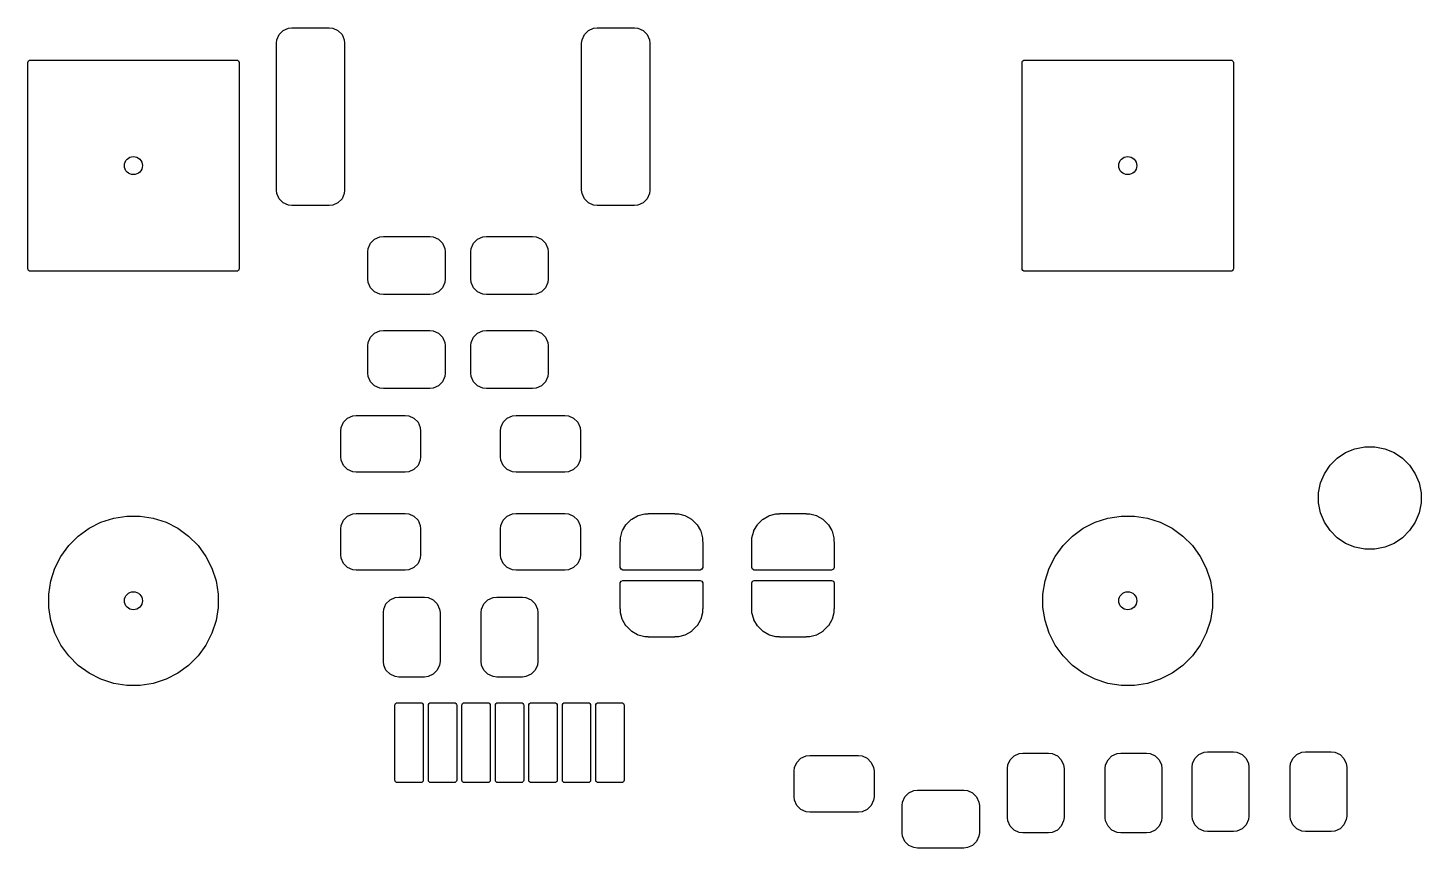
# Model space of a CAD drawing. Header units: inches. Extents: x 0.27 to 5.32, y 0.14 to 3.22.
# Drawn here: x 2.97 to 4.035, y 2.596 to 3.222 of the extents above; entities that cross this region are included whole.
import ezdxf

# ---------------------------------------------------------------- set-up
doc = ezdxf.new("R2010")
doc.units = ezdxf.units.IN
doc.header["$MEASUREMENT"] = 0
doc.layers.add('BLACK', color=250, linetype='CONTINUOUS')

msp = doc.modelspace()

# ---------------------------------------------------------------- linework, layer by layer
at = {"layer": 'BLACK', "linetype": 'CONTINUOUS'}
for p, q in [((3.1602, 3.2134), (3.1619, 3.2173)), ((3.1619, 3.2173), (3.165, 3.2204)), ((3.165, 3.2204), (3.169, 3.2222)), ((3.169, 3.2222), (3.1717, 3.2225)), ((3.1717, 3.2225), (3.2002, 3.2225)), ((3.2002, 3.2225), (3.2029, 3.2222)), ((3.2029, 3.2222), (3.2069, 3.2204)), ((3.2069, 3.2204), (3.21, 3.2173)), ((3.21, 3.2173), (3.2117, 3.2134)), ((3.3935, 3.2134), (3.3952, 3.2173)), ((3.3952, 3.2173), (3.3983, 3.2204)), ((3.3983, 3.2204), (3.4023, 3.2222)), ((3.4023, 3.2222), (3.405, 3.2225)), ((3.405, 3.2225), (3.4335, 3.2225)), ((3.4335, 3.2225), (3.4362, 3.2222)), ((3.4362, 3.2222), (3.4402, 3.2204)), ((3.4402, 3.2204), (3.4432, 3.2173)), ((3.4432, 3.2173), (3.445, 3.2134)), ((3.1599, 3.2107), (3.1602, 3.2134)), ((3.1599, 3.0985), (3.1599, 3.2107)), ((3.2117, 3.2134), (3.212, 3.2107)), ((3.212, 3.2107), (3.212, 3.0985)), ((3.3931, 3.2107), (3.3935, 3.2134)), ((3.3931, 3.0985), (3.3931, 3.2107)), ((3.445, 3.2134), (3.4453, 3.2107)), ((3.4453, 3.2107), (3.4453, 3.0985)), ((2.9699, 3.1959), (2.9701, 3.1967)), ((2.9699, 3.0384), (2.9699, 3.1959)), ((2.9701, 3.1967), (2.9705, 3.1973)), ((2.9705, 3.1973), (2.9711, 3.1977)), ((2.9711, 3.1977), (2.9719, 3.1979)), ((2.9719, 3.1979), (3.1294, 3.1979)), ((3.1294, 3.1979), (3.1301, 3.1977)), ((3.1301, 3.1977), (3.1308, 3.1973)), ((3.1308, 3.1973), (3.1312, 3.1967)), ((3.1312, 3.1967), (3.1313, 3.1959)), ((3.1313, 3.1959), (3.1313, 3.0384)), ((3.7298, 3.1959), (3.7299, 3.1967)), ((3.7298, 3.0384), (3.7298, 3.1959)), ((3.7299, 3.1967), (3.7303, 3.1973)), ((3.7303, 3.1973), (3.731, 3.1977)), ((3.731, 3.1977), (3.7317, 3.1979)), ((3.7317, 3.1979), (3.8892, 3.1979)), ((3.8892, 3.1979), (3.89, 3.1977)), ((3.89, 3.1977), (3.8906, 3.1973)), ((3.8906, 3.1973), (3.891, 3.1967)), ((3.891, 3.1967), (3.8912, 3.1959)), ((3.8912, 3.1959), (3.8912, 3.0384)), ((3.1602, 3.0958), (3.1599, 3.0985)), ((3.1619, 3.0918), (3.1602, 3.0958)), ((3.165, 3.0887), (3.1619, 3.0918)), ((3.169, 3.087), (3.165, 3.0887)), ((3.2069, 3.0887), (3.2029, 3.087)), ((3.21, 3.0918), (3.2069, 3.0887)), ((3.2117, 3.0958), (3.21, 3.0918)), ((3.212, 3.0985), (3.2117, 3.0958)), ((3.3935, 3.0958), (3.3931, 3.0985)), ((3.3952, 3.0918), (3.3935, 3.0958)), ((3.3983, 3.0887), (3.3952, 3.0918)), ((3.4023, 3.087), (3.3983, 3.0887)), ((3.4402, 3.0887), (3.4362, 3.087)), ((3.4432, 3.0918), (3.4402, 3.0887)), ((3.445, 3.0958), (3.4432, 3.0918)), ((3.4453, 3.0985), (3.445, 3.0958)), ((3.1717, 3.0867), (3.169, 3.087)), ((3.2002, 3.0867), (3.1717, 3.0867)), ((3.2029, 3.087), (3.2002, 3.0867)), ((3.405, 3.0867), (3.4023, 3.087)), ((3.4335, 3.0867), (3.405, 3.0867)), ((3.4362, 3.087), (3.4335, 3.0867)), ((3.2301, 3.0539), (3.2318, 3.0579)), ((3.2318, 3.0579), (3.2349, 3.061)), ((3.2349, 3.061), (3.2389, 3.0627)), ((3.2389, 3.0627), (3.2416, 3.063)), ((3.2416, 3.063), (3.277, 3.063)), ((3.277, 3.063), (3.2797, 3.0627)), ((3.2797, 3.0627), (3.2837, 3.061)), ((3.2837, 3.061), (3.2868, 3.0579)), ((3.2868, 3.0579), (3.2885, 3.0539)), ((3.3088, 3.0539), (3.3106, 3.0579)), ((3.3106, 3.0579), (3.3136, 3.061)), ((3.3136, 3.061), (3.3176, 3.0627)), ((3.3176, 3.0627), (3.3203, 3.063)), ((3.3203, 3.063), (3.3557, 3.063)), ((3.3557, 3.063), (3.3585, 3.0627)), ((3.3585, 3.0627), (3.3624, 3.061)), ((3.3624, 3.061), (3.3655, 3.0579)), ((3.3655, 3.0579), (3.3672, 3.0539)), ((3.2298, 3.0512), (3.2301, 3.0539)), ((3.2298, 3.0306), (3.2298, 3.0512)), ((3.2885, 3.0539), (3.2888, 3.0512)), ((3.2888, 3.0512), (3.2888, 3.0306)), ((3.3085, 3.0512), (3.3088, 3.0539)), ((3.3085, 3.0306), (3.3085, 3.0512)), ((3.3672, 3.0539), (3.3676, 3.0512)), ((3.3676, 3.0512), (3.3676, 3.0306)), ((2.9701, 3.0377), (2.9699, 3.0384)), ((2.9705, 3.037), (2.9701, 3.0377)), ((2.9711, 3.0366), (2.9705, 3.037)), ((2.9719, 3.0365), (2.9711, 3.0366)), ((3.1294, 3.0365), (2.9719, 3.0365)), ((3.1301, 3.0366), (3.1294, 3.0365)), ((3.1308, 3.037), (3.1301, 3.0366)), ((3.1312, 3.0377), (3.1308, 3.037)), ((3.1313, 3.0384), (3.1312, 3.0377)), ((3.7299, 3.0377), (3.7298, 3.0384)), ((3.7303, 3.037), (3.7299, 3.0377)), ((3.731, 3.0366), (3.7303, 3.037)), ((3.7317, 3.0365), (3.731, 3.0366)), ((3.8892, 3.0365), (3.7317, 3.0365)), ((3.89, 3.0366), (3.8892, 3.0365)), ((3.8906, 3.037), (3.89, 3.0366)), ((3.891, 3.0377), (3.8906, 3.037)), ((3.8912, 3.0384), (3.891, 3.0377)), ((3.2301, 3.0278), (3.2298, 3.0306)), ((3.2318, 3.0239), (3.2301, 3.0278)), ((3.2885, 3.0278), (3.2868, 3.0239)), ((3.2888, 3.0306), (3.2885, 3.0278)), ((3.3088, 3.0278), (3.3085, 3.0306)), ((3.3106, 3.0239), (3.3088, 3.0278)), ((3.3672, 3.0278), (3.3655, 3.0239)), ((3.3676, 3.0306), (3.3672, 3.0278)), ((3.2349, 3.0208), (3.2318, 3.0239)), ((3.2389, 3.0191), (3.2349, 3.0208)), ((3.2416, 3.0187), (3.2389, 3.0191)), ((3.277, 3.0187), (3.2416, 3.0187)), ((3.2797, 3.0191), (3.277, 3.0187)), ((3.2837, 3.0208), (3.2797, 3.0191)), ((3.2868, 3.0239), (3.2837, 3.0208)), ((3.3136, 3.0208), (3.3106, 3.0239)), ((3.3176, 3.0191), (3.3136, 3.0208)), ((3.3203, 3.0187), (3.3176, 3.0191)), ((3.3557, 3.0187), (3.3203, 3.0187)), ((3.3585, 3.0191), (3.3557, 3.0187)), ((3.3624, 3.0208), (3.3585, 3.0191)), ((3.3655, 3.0239), (3.3624, 3.0208)), ((3.2298, 2.9794), (3.2301, 2.9821)), ((3.2301, 2.9821), (3.2318, 2.986)), ((3.2318, 2.986), (3.2349, 2.9891)), ((3.2349, 2.9891), (3.2389, 2.9909)), ((3.2389, 2.9909), (3.2416, 2.9912)), ((3.2416, 2.9912), (3.277, 2.9912)), ((3.277, 2.9912), (3.2797, 2.9909)), ((3.2797, 2.9909), (3.2837, 2.9891)), ((3.2837, 2.9891), (3.2868, 2.986)), ((3.2868, 2.986), (3.2885, 2.9821)), ((3.2885, 2.9821), (3.2888, 2.9794)), ((3.3085, 2.9794), (3.3088, 2.9821)), ((3.3088, 2.9821), (3.3106, 2.986)), ((3.3106, 2.986), (3.3136, 2.9891)), ((3.3136, 2.9891), (3.3176, 2.9909)), ((3.3176, 2.9909), (3.3203, 2.9912)), ((3.3203, 2.9912), (3.3557, 2.9912)), ((3.3557, 2.9912), (3.3585, 2.9909)), ((3.3585, 2.9909), (3.3624, 2.9891)), ((3.3624, 2.9891), (3.3655, 2.986)), ((3.3655, 2.986), (3.3672, 2.9821)), ((3.3672, 2.9821), (3.3676, 2.9794)), ((3.2298, 2.9587), (3.2298, 2.9794)), ((3.2888, 2.9794), (3.2888, 2.9587)), ((3.3085, 2.9587), (3.3085, 2.9794)), ((3.3676, 2.9794), (3.3676, 2.9587)), ((3.2301, 2.956), (3.2298, 2.9587)), ((3.2318, 2.952), (3.2301, 2.956)), ((3.2349, 2.949), (3.2318, 2.952)), ((3.2868, 2.952), (3.2837, 2.949)), ((3.2885, 2.956), (3.2868, 2.952)), ((3.2888, 2.9587), (3.2885, 2.956)), ((3.3088, 2.956), (3.3085, 2.9587)), ((3.3106, 2.952), (3.3088, 2.956)), ((3.3136, 2.949), (3.3106, 2.952)), ((3.3655, 2.952), (3.3624, 2.949)), ((3.3672, 2.956), (3.3655, 2.952)), ((3.3676, 2.9587), (3.3672, 2.956)), ((3.2389, 2.9472), (3.2349, 2.949)), ((3.2416, 2.9469), (3.2389, 2.9472)), ((3.277, 2.9469), (3.2416, 2.9469)), ((3.2797, 2.9472), (3.277, 2.9469)), ((3.2837, 2.949), (3.2797, 2.9472)), ((3.3176, 2.9472), (3.3136, 2.949)), ((3.3203, 2.9469), (3.3176, 2.9472)), ((3.3557, 2.9469), (3.3203, 2.9469)), ((3.3585, 2.9472), (3.3557, 2.9469)), ((3.3624, 2.949), (3.3585, 2.9472)), ((3.2094, 2.9171), (3.2112, 2.9211)), ((3.2112, 2.9211), (3.2142, 2.9242)), ((3.2142, 2.9242), (3.2182, 2.9259)), ((3.2182, 2.9259), (3.2209, 2.9262)), ((3.2209, 2.9262), (3.2583, 2.9262)), ((3.2583, 2.9262), (3.261, 2.9259)), ((3.261, 2.9259), (3.265, 2.9242)), ((3.265, 2.9242), (3.2681, 2.9211)), ((3.2681, 2.9211), (3.2698, 2.9171)), ((3.3315, 2.9171), (3.3332, 2.9211)), ((3.3332, 2.9211), (3.3363, 2.9242)), ((3.3363, 2.9242), (3.3402, 2.9259)), ((3.3402, 2.9259), (3.343, 2.9262)), ((3.343, 2.9262), (3.3804, 2.9262)), ((3.3804, 2.9262), (3.3831, 2.9259)), ((3.3831, 2.9259), (3.387, 2.9242)), ((3.387, 2.9242), (3.3901, 2.9211)), ((3.3901, 2.9211), (3.3919, 2.9171)), ((3.2091, 2.9144), (3.2094, 2.9171)), ((3.2091, 2.8947), (3.2091, 2.9144)), ((3.2698, 2.9171), (3.2701, 2.9144)), ((3.2701, 2.9144), (3.2701, 2.8947)), ((3.3311, 2.9144), (3.3315, 2.9171)), ((3.3311, 2.8947), (3.3311, 2.9144)), ((3.3919, 2.9171), (3.3922, 2.9144)), ((3.3922, 2.9144), (3.3922, 2.8947)), ((3.9705, 2.8937), (3.977, 2.8979)), ((3.977, 2.8979), (3.9841, 2.9009)), ((3.9841, 2.9009), (3.9917, 2.9024)), ((3.9917, 2.9024), (3.9994, 2.9024)), ((3.9994, 2.9024), (4.0069, 2.9009)), ((4.0069, 2.9009), (4.0141, 2.8979)), ((4.0141, 2.8979), (4.0205, 2.8937)), ((3.2094, 2.892), (3.2091, 2.8947)), ((3.2112, 2.888), (3.2094, 2.892)), ((3.2142, 2.885), (3.2112, 2.888)), ((3.2681, 2.888), (3.265, 2.885)), ((3.2698, 2.892), (3.2681, 2.888)), ((3.2701, 2.8947), (3.2698, 2.892)), ((3.3315, 2.892), (3.3311, 2.8947)), ((3.3332, 2.888), (3.3315, 2.892)), ((3.3363, 2.885), (3.3332, 2.888)), ((3.3901, 2.888), (3.387, 2.885)), ((3.3919, 2.892), (3.3901, 2.888)), ((3.3922, 2.8947), (3.3919, 2.892)), ((3.9608, 2.8818), (3.9651, 2.8882)), ((3.9651, 2.8882), (3.9705, 2.8937)), ((4.0205, 2.8937), (4.0259, 2.8882)), ((4.0259, 2.8882), (4.0302, 2.8818)), ((3.2182, 2.8832), (3.2142, 2.885)), ((3.2209, 2.8829), (3.2182, 2.8832)), ((3.2583, 2.8829), (3.2209, 2.8829)), ((3.261, 2.8832), (3.2583, 2.8829)), ((3.265, 2.885), (3.261, 2.8832)), ((3.3402, 2.8832), (3.3363, 2.885)), ((3.343, 2.8829), (3.3402, 2.8832)), ((3.3804, 2.8829), (3.343, 2.8829)), ((3.3831, 2.8832), (3.3804, 2.8829)), ((3.387, 2.885), (3.3831, 2.8832)), ((3.9578, 2.8747), (3.9608, 2.8818)), ((4.0302, 2.8818), (4.0332, 2.8747)), ((3.9563, 2.8671), (3.9578, 2.8747)), ((3.9563, 2.8594), (3.9563, 2.8671)), ((4.0332, 2.8747), (4.0347, 2.8671)), ((4.0347, 2.8671), (4.0347, 2.8594)), ((3.9578, 2.8518), (3.9563, 2.8594)), ((4.0347, 2.8594), (4.0332, 2.8518)), ((3.0167, 2.8401), (3.0258, 2.8447)), ((3.0258, 2.8447), (3.0355, 2.8479)), ((3.0355, 2.8479), (3.0455, 2.8494)), ((3.0455, 2.8494), (3.0557, 2.8494)), ((3.0557, 2.8494), (3.0658, 2.8479)), ((3.0658, 2.8479), (3.0755, 2.8447)), ((3.0755, 2.8447), (3.0846, 2.8401)), ((3.2094, 2.8423), (3.2112, 2.8463)), ((3.2112, 2.8463), (3.2142, 2.8494)), ((3.2142, 2.8494), (3.2182, 2.8511)), ((3.2182, 2.8511), (3.2209, 2.8514)), ((3.2209, 2.8514), (3.2583, 2.8514)), ((3.2583, 2.8514), (3.261, 2.8511)), ((3.261, 2.8511), (3.265, 2.8494)), ((3.265, 2.8494), (3.2681, 2.8463)), ((3.2681, 2.8463), (3.2698, 2.8423)), ((3.3315, 2.8423), (3.3332, 2.8463)), ((3.3332, 2.8463), (3.3363, 2.8494)), ((3.3363, 2.8494), (3.3402, 2.8511)), ((3.3402, 2.8511), (3.343, 2.8514)), ((3.343, 2.8514), (3.3804, 2.8514)), ((3.3804, 2.8514), (3.3831, 2.8511)), ((3.3831, 2.8511), (3.387, 2.8494)), ((3.387, 2.8494), (3.3901, 2.8463)), ((3.3901, 2.8463), (3.3919, 2.8423)), ((3.427, 2.8427), (3.4273, 2.8431)), ((3.4273, 2.8431), (3.431, 2.8468)), ((3.431, 2.8468), (3.4314, 2.8471)), ((3.4314, 2.8471), (3.4358, 2.8497)), ((3.4358, 2.8497), (3.4363, 2.8499)), ((3.4363, 2.8499), (3.4413, 2.8512)), ((3.4413, 2.8512), (3.4418, 2.8512)), ((3.4418, 2.8512), (3.4439, 2.8512)), ((3.4439, 2.8512), (3.4443, 2.8514)), ((3.4443, 2.8514), (3.464, 2.8514)), ((3.464, 2.8514), (3.4644, 2.8512)), ((3.4644, 2.8512), (3.4666, 2.8512)), ((3.4666, 2.8512), (3.4671, 2.8512)), ((3.4671, 2.8512), (3.4721, 2.8499)), ((3.4721, 2.8499), (3.4725, 2.8497)), ((3.4725, 2.8497), (3.477, 2.8471)), ((3.477, 2.8471), (3.4774, 2.8468)), ((3.4774, 2.8468), (3.481, 2.8431)), ((3.481, 2.8431), (3.4813, 2.8427)), ((3.5274, 2.8427), (3.5277, 2.8431)), ((3.5277, 2.8431), (3.5313, 2.8468)), ((3.5313, 2.8468), (3.5318, 2.8471)), ((3.5318, 2.8471), (3.5362, 2.8497)), ((3.5362, 2.8497), (3.5367, 2.8499)), ((3.5367, 2.8499), (3.5416, 2.8512)), ((3.5416, 2.8512), (3.5422, 2.8512)), ((3.5422, 2.8512), (3.5443, 2.8512)), ((3.5443, 2.8512), (3.5447, 2.8514)), ((3.5447, 2.8514), (3.5644, 2.8514)), ((3.5644, 2.8514), (3.5648, 2.8512)), ((3.5648, 2.8512), (3.567, 2.8512)), ((3.567, 2.8512), (3.5675, 2.8512)), ((3.5675, 2.8512), (3.5725, 2.8499)), ((3.5725, 2.8499), (3.5729, 2.8497)), ((3.5729, 2.8497), (3.5774, 2.8471)), ((3.5774, 2.8471), (3.5778, 2.8468)), ((3.5778, 2.8468), (3.5814, 2.8431)), ((3.5814, 2.8431), (3.5817, 2.8427)), ((3.7765, 2.8401), (3.7856, 2.8447)), ((3.7856, 2.8447), (3.7953, 2.8479)), ((3.7953, 2.8479), (3.8054, 2.8494)), ((3.8054, 2.8494), (3.8156, 2.8494)), ((3.8156, 2.8494), (3.8256, 2.8479)), ((3.8256, 2.8479), (3.8353, 2.8447)), ((3.8353, 2.8447), (3.8444, 2.8401)), ((3.9608, 2.8447), (3.9578, 2.8518)), ((3.9651, 2.8383), (3.9608, 2.8447)), ((4.0302, 2.8447), (4.0259, 2.8383)), ((4.0332, 2.8518), (4.0302, 2.8447)), ((3.0012, 2.8269), (3.0084, 2.8341)), ((3.0084, 2.8341), (3.0167, 2.8401)), ((3.0846, 2.8401), (3.0928, 2.8341)), ((3.0928, 2.8341), (3.1, 2.8269)), ((3.2091, 2.8396), (3.2094, 2.8423)), ((3.2091, 2.8199), (3.2091, 2.8396)), ((3.2698, 2.8423), (3.2701, 2.8396)), ((3.2701, 2.8396), (3.2701, 2.8199)), ((3.3311, 2.8396), (3.3315, 2.8423)), ((3.3311, 2.8199), (3.3311, 2.8396)), ((3.3919, 2.8423), (3.3922, 2.8396)), ((3.3922, 2.8396), (3.3922, 2.8199)), ((3.4228, 2.8323), (3.4229, 2.8328)), ((3.4228, 2.8302), (3.4228, 2.8323)), ((3.4229, 2.8328), (3.4242, 2.8378)), ((3.4242, 2.8378), (3.4244, 2.8383)), ((3.4244, 2.8383), (3.427, 2.8427)), ((3.4813, 2.8427), (3.4839, 2.8383)), ((3.4839, 2.8383), (3.4841, 2.8378)), ((3.4841, 2.8378), (3.4854, 2.8328)), ((3.4854, 2.8328), (3.4855, 2.8323)), ((3.4855, 2.8323), (3.4855, 2.8302)), ((3.5232, 2.8323), (3.5233, 2.8328)), ((3.5232, 2.8302), (3.5232, 2.8323)), ((3.5233, 2.8328), (3.5246, 2.8378)), ((3.5246, 2.8378), (3.5248, 2.8383)), ((3.5248, 2.8383), (3.5274, 2.8427)), ((3.5817, 2.8427), (3.5843, 2.8383)), ((3.5843, 2.8383), (3.5845, 2.8378)), ((3.5845, 2.8378), (3.5858, 2.8328)), ((3.5858, 2.8328), (3.5859, 2.8323)), ((3.5859, 2.8323), (3.5859, 2.8302)), ((3.7611, 2.8269), (3.7683, 2.8341)), ((3.7683, 2.8341), (3.7765, 2.8401)), ((3.8444, 2.8401), (3.8527, 2.8341)), ((3.8527, 2.8341), (3.8599, 2.8269)), ((3.9705, 2.8328), (3.9651, 2.8383)), ((3.977, 2.8285), (3.9705, 2.8328)), ((4.0205, 2.8328), (4.0141, 2.8285)), ((4.0259, 2.8383), (4.0205, 2.8328)), ((2.9952, 2.8186), (3.0012, 2.8269)), ((3.1, 2.8269), (3.106, 2.8186)), ((3.4227, 2.8298), (3.4228, 2.8302)), ((3.4227, 2.8101), (3.4227, 2.8298)), ((3.4855, 2.8302), (3.4857, 2.8298)), ((3.4857, 2.8298), (3.4857, 2.8101)), ((3.5231, 2.8298), (3.5232, 2.8302)), ((3.5231, 2.8101), (3.5231, 2.8298)), ((3.5859, 2.8302), (3.5861, 2.8298)), ((3.5861, 2.8298), (3.5861, 2.8101)), ((3.7551, 2.8186), (3.7611, 2.8269)), ((3.8599, 2.8269), (3.8659, 2.8186)), ((3.9841, 2.8256), (3.977, 2.8285)), ((3.9917, 2.824), (3.9841, 2.8256)), ((3.9994, 2.824), (3.9917, 2.824)), ((4.0069, 2.8256), (3.9994, 2.824)), ((4.0141, 2.8285), (4.0069, 2.8256)), ((2.9906, 2.8095), (2.9952, 2.8186)), ((3.106, 2.8186), (3.1106, 2.8095)), ((3.2094, 2.8172), (3.2091, 2.8199)), ((3.2112, 2.8132), (3.2094, 2.8172)), ((3.2142, 2.8102), (3.2112, 2.8132)), ((3.2681, 2.8132), (3.265, 2.8102)), ((3.2698, 2.8172), (3.2681, 2.8132)), ((3.2701, 2.8199), (3.2698, 2.8172)), ((3.3315, 2.8172), (3.3311, 2.8199)), ((3.3332, 2.8132), (3.3315, 2.8172)), ((3.3363, 2.8102), (3.3332, 2.8132)), ((3.3901, 2.8132), (3.387, 2.8102)), ((3.3919, 2.8172), (3.3901, 2.8132)), ((3.3922, 2.8199), (3.3919, 2.8172)), ((3.7505, 2.8095), (3.7551, 2.8186)), ((3.8659, 2.8186), (3.8705, 2.8095)), ((2.9875, 2.7998), (2.9906, 2.8095)), ((3.1106, 2.8095), (3.1138, 2.7998)), ((3.2182, 2.8084), (3.2142, 2.8102)), ((3.2209, 2.8081), (3.2182, 2.8084)), ((3.2583, 2.8081), (3.2209, 2.8081)), ((3.261, 2.8084), (3.2583, 2.8081)), ((3.265, 2.8102), (3.261, 2.8084)), ((3.3402, 2.8084), (3.3363, 2.8102)), ((3.343, 2.8081), (3.3402, 2.8084)), ((3.3804, 2.8081), (3.343, 2.8081)), ((3.3831, 2.8084), (3.3804, 2.8081)), ((3.387, 2.8102), (3.3831, 2.8084)), ((3.4233, 2.8087), (3.4227, 2.8101)), ((3.4246, 2.8081), (3.4233, 2.8087)), ((3.4837, 2.8081), (3.4246, 2.8081)), ((3.4851, 2.8087), (3.4837, 2.8081)), ((3.4857, 2.8101), (3.4851, 2.8087)), ((3.5236, 2.8087), (3.5231, 2.8101)), ((3.525, 2.8081), (3.5236, 2.8087)), ((3.5841, 2.8081), (3.525, 2.8081)), ((3.5855, 2.8087), (3.5841, 2.8081)), ((3.5861, 2.8101), (3.5855, 2.8087)), ((3.7473, 2.7998), (3.7505, 2.8095)), ((3.8705, 2.8095), (3.8736, 2.7998)), ((2.9859, 2.7898), (2.9875, 2.7998)), ((2.9859, 2.7796), (2.9859, 2.7898)), ((3.1138, 2.7998), (3.1154, 2.7898)), ((3.1154, 2.7898), (3.1154, 2.7796)), ((3.4227, 2.7983), (3.4233, 2.7997)), ((3.4227, 2.7786), (3.4227, 2.7983)), ((3.4233, 2.7997), (3.4246, 2.8002)), ((3.4246, 2.8002), (3.4837, 2.8002)), ((3.4837, 2.8002), (3.4851, 2.7997)), ((3.4851, 2.7997), (3.4857, 2.7983)), ((3.4857, 2.7983), (3.4857, 2.7786)), ((3.5231, 2.7983), (3.5236, 2.7997)), ((3.5231, 2.7786), (3.5231, 2.7983)), ((3.5236, 2.7997), (3.525, 2.8002)), ((3.525, 2.8002), (3.5841, 2.8002)), ((3.5841, 2.8002), (3.5855, 2.7997)), ((3.5855, 2.7997), (3.5861, 2.7983)), ((3.5861, 2.7983), (3.5861, 2.7786)), ((3.7457, 2.7898), (3.7473, 2.7998)), ((3.7457, 2.7796), (3.7457, 2.7898)), ((3.8736, 2.7998), (3.8752, 2.7898)), ((3.8752, 2.7898), (3.8752, 2.7796)), ((2.9875, 2.7695), (2.9859, 2.7796)), ((3.1154, 2.7796), (3.1138, 2.7695)), ((3.2419, 2.7783), (3.2436, 2.7823)), ((3.2436, 2.7823), (3.2467, 2.7854)), ((3.2467, 2.7854), (3.2507, 2.7871)), ((3.2507, 2.7871), (3.2534, 2.7874)), ((3.2534, 2.7874), (3.2731, 2.7874)), ((3.2731, 2.7874), (3.2758, 2.7871)), ((3.2758, 2.7871), (3.2797, 2.7854)), ((3.2797, 2.7854), (3.2828, 2.7823)), ((3.2828, 2.7823), (3.2846, 2.7783)), ((3.3167, 2.7783), (3.3184, 2.7823)), ((3.3184, 2.7823), (3.3215, 2.7854)), ((3.3215, 2.7854), (3.3255, 2.7871)), ((3.3255, 2.7871), (3.3282, 2.7874)), ((3.3282, 2.7874), (3.3479, 2.7874)), ((3.3479, 2.7874), (3.3506, 2.7871)), ((3.3506, 2.7871), (3.3545, 2.7854)), ((3.3545, 2.7854), (3.3576, 2.7823)), ((3.3576, 2.7823), (3.3594, 2.7783)), ((3.7473, 2.7695), (3.7457, 2.7796)), ((3.8752, 2.7796), (3.8736, 2.7695)), ((2.9906, 2.7598), (2.9875, 2.7695)), ((3.1138, 2.7695), (3.1106, 2.7598)), ((3.2416, 2.7756), (3.2419, 2.7783)), ((3.2416, 2.7382), (3.2416, 2.7756)), ((3.2846, 2.7783), (3.2849, 2.7756)), ((3.2849, 2.7756), (3.2849, 2.7382)), ((3.3164, 2.7756), (3.3167, 2.7783)), ((3.3164, 2.7382), (3.3164, 2.7756)), ((3.3594, 2.7783), (3.3597, 2.7756)), ((3.3597, 2.7756), (3.3597, 2.7382)), ((3.4228, 2.7782), (3.4227, 2.7786)), ((3.4228, 2.776), (3.4228, 2.7782)), ((3.4229, 2.7755), (3.4228, 2.776)), ((3.4242, 2.7705), (3.4229, 2.7755)), ((3.4244, 2.7701), (3.4242, 2.7705)), ((3.427, 2.7656), (3.4244, 2.7701)), ((3.4839, 2.7701), (3.4813, 2.7656)), ((3.4841, 2.7705), (3.4839, 2.7701)), ((3.4854, 2.7755), (3.4841, 2.7705)), ((3.4855, 2.776), (3.4854, 2.7755)), ((3.4857, 2.7786), (3.4855, 2.7782)), ((3.4855, 2.7782), (3.4855, 2.776)), ((3.5232, 2.7782), (3.5231, 2.7786)), ((3.5232, 2.776), (3.5232, 2.7782)), ((3.5233, 2.7755), (3.5232, 2.776)), ((3.5246, 2.7705), (3.5233, 2.7755)), ((3.5248, 2.7701), (3.5246, 2.7705)), ((3.5274, 2.7656), (3.5248, 2.7701)), ((3.5843, 2.7701), (3.5817, 2.7656)), ((3.5845, 2.7705), (3.5843, 2.7701)), ((3.5858, 2.7755), (3.5845, 2.7705)), ((3.5859, 2.776), (3.5858, 2.7755)), ((3.5861, 2.7786), (3.5859, 2.7782)), ((3.5859, 2.7782), (3.5859, 2.776)), ((3.7505, 2.7598), (3.7473, 2.7695)), ((3.8736, 2.7695), (3.8705, 2.7598)), ((2.9952, 2.7507), (2.9906, 2.7598)), ((3.1106, 2.7598), (3.106, 2.7507)), ((3.4273, 2.7652), (3.427, 2.7656)), ((3.431, 2.7616), (3.4273, 2.7652)), ((3.4314, 2.7613), (3.431, 2.7616)), ((3.4358, 2.7587), (3.4314, 2.7613)), ((3.4363, 2.7585), (3.4358, 2.7587)), ((3.4413, 2.7572), (3.4363, 2.7585)), ((3.4721, 2.7585), (3.4671, 2.7572)), ((3.4725, 2.7587), (3.4721, 2.7585)), ((3.477, 2.7613), (3.4725, 2.7587)), ((3.4774, 2.7616), (3.477, 2.7613)), ((3.481, 2.7652), (3.4774, 2.7616)), ((3.4813, 2.7656), (3.481, 2.7652)), ((3.5277, 2.7652), (3.5274, 2.7656)), ((3.5313, 2.7616), (3.5277, 2.7652)), ((3.5318, 2.7613), (3.5313, 2.7616)), ((3.5362, 2.7587), (3.5318, 2.7613)), ((3.5367, 2.7585), (3.5362, 2.7587)), ((3.5416, 2.7572), (3.5367, 2.7585)), ((3.5725, 2.7585), (3.5675, 2.7572)), ((3.5729, 2.7587), (3.5725, 2.7585)), ((3.5774, 2.7613), (3.5729, 2.7587)), ((3.5778, 2.7616), (3.5774, 2.7613)), ((3.5814, 2.7652), (3.5778, 2.7616)), ((3.5817, 2.7656), (3.5814, 2.7652)), ((3.7551, 2.7507), (3.7505, 2.7598)), ((3.8705, 2.7598), (3.8659, 2.7507)), ((3.0012, 2.7425), (2.9952, 2.7507)), ((3.106, 2.7507), (3.1, 2.7425)), ((3.4418, 2.7571), (3.4413, 2.7572)), ((3.4439, 2.7571), (3.4418, 2.7571)), ((3.4443, 2.7569), (3.4439, 2.7571)), ((3.464, 2.7569), (3.4443, 2.7569)), ((3.4644, 2.7571), (3.464, 2.7569)), ((3.4666, 2.7571), (3.4644, 2.7571)), ((3.4671, 2.7572), (3.4666, 2.7571)), ((3.5422, 2.7571), (3.5416, 2.7572)), ((3.5443, 2.7571), (3.5422, 2.7571)), ((3.5447, 2.7569), (3.5443, 2.7571)), ((3.5644, 2.7569), (3.5447, 2.7569)), ((3.5648, 2.7571), (3.5644, 2.7569)), ((3.567, 2.7571), (3.5648, 2.7571)), ((3.5675, 2.7572), (3.567, 2.7571)), ((3.7611, 2.7425), (3.7551, 2.7507)), ((3.8659, 2.7507), (3.8599, 2.7425)), ((3.0084, 2.7353), (3.0012, 2.7425)), ((3.1, 2.7425), (3.0928, 2.7353)), ((3.2419, 2.7355), (3.2416, 2.7382)), ((3.2849, 2.7382), (3.2846, 2.7355)), ((3.3167, 2.7355), (3.3164, 2.7382)), ((3.3597, 2.7382), (3.3594, 2.7355)), ((3.7683, 2.7353), (3.7611, 2.7425)), ((3.8599, 2.7425), (3.8527, 2.7353)), ((3.0167, 2.7293), (3.0084, 2.7353)), ((3.0258, 2.7247), (3.0167, 2.7293)), ((3.0846, 2.7293), (3.0755, 2.7247)), ((3.0928, 2.7353), (3.0846, 2.7293)), ((3.2436, 2.7316), (3.2419, 2.7355)), ((3.2467, 2.7285), (3.2436, 2.7316)), ((3.2507, 2.7267), (3.2467, 2.7285)), ((3.2534, 2.7264), (3.2507, 2.7267)), ((3.2731, 2.7264), (3.2534, 2.7264)), ((3.2758, 2.7267), (3.2731, 2.7264)), ((3.2797, 2.7285), (3.2758, 2.7267)), ((3.2828, 2.7316), (3.2797, 2.7285)), ((3.2846, 2.7355), (3.2828, 2.7316)), ((3.3184, 2.7316), (3.3167, 2.7355)), ((3.3215, 2.7285), (3.3184, 2.7316)), ((3.3255, 2.7267), (3.3215, 2.7285)), ((3.3282, 2.7264), (3.3255, 2.7267)), ((3.3479, 2.7264), (3.3282, 2.7264)), ((3.3506, 2.7267), (3.3479, 2.7264)), ((3.3545, 2.7285), (3.3506, 2.7267)), ((3.3576, 2.7316), (3.3545, 2.7285)), ((3.3594, 2.7355), (3.3576, 2.7316)), ((3.7765, 2.7293), (3.7683, 2.7353)), ((3.7856, 2.7247), (3.7765, 2.7293)), ((3.8444, 2.7293), (3.8353, 2.7247)), ((3.8527, 2.7353), (3.8444, 2.7293)), ((3.0355, 2.7215), (3.0258, 2.7247)), ((3.0455, 2.7199), (3.0355, 2.7215)), ((3.0557, 2.7199), (3.0455, 2.7199)), ((3.0658, 2.7215), (3.0557, 2.7199)), ((3.0755, 2.7247), (3.0658, 2.7215)), ((3.7953, 2.7215), (3.7856, 2.7247)), ((3.8054, 2.7199), (3.7953, 2.7215)), ((3.8156, 2.7199), (3.8054, 2.7199)), ((3.8256, 2.7215), (3.8156, 2.7199)), ((3.8353, 2.7247), (3.8256, 2.7215)), ((3.2504, 2.7048), (3.2506, 2.7055)), ((3.2504, 2.6477), (3.2504, 2.7048)), ((3.2506, 2.7055), (3.251, 2.7062)), ((3.251, 2.7062), (3.2516, 2.7066)), ((3.2516, 2.7066), (3.2524, 2.7067)), ((3.2524, 2.7067), (3.2701, 2.7067)), ((3.2701, 2.7067), (3.2709, 2.7066)), ((3.2709, 2.7066), (3.2715, 2.7062)), ((3.2715, 2.7062), (3.2719, 2.7055)), ((3.2719, 2.7055), (3.2721, 2.7048)), ((3.2721, 2.7048), (3.2721, 2.6477)), ((3.276, 2.7048), (3.2762, 2.7055)), ((3.276, 2.6477), (3.276, 2.7048)), ((3.2762, 2.7055), (3.2766, 2.7062)), ((3.2766, 2.7062), (3.2772, 2.7066)), ((3.2772, 2.7066), (3.278, 2.7067)), ((3.278, 2.7067), (3.2957, 2.7067)), ((3.2957, 2.7067), (3.2965, 2.7066)), ((3.2965, 2.7066), (3.2971, 2.7062)), ((3.2971, 2.7062), (3.2975, 2.7055)), ((3.2975, 2.7055), (3.2977, 2.7048)), ((3.2977, 2.7048), (3.2977, 2.6477)), ((3.3016, 2.7048), (3.3018, 2.7055)), ((3.3016, 2.6477), (3.3016, 2.7048)), ((3.3018, 2.7055), (3.3022, 2.7062)), ((3.3022, 2.7062), (3.3028, 2.7066)), ((3.3028, 2.7066), (3.3036, 2.7067)), ((3.3036, 2.7067), (3.3213, 2.7067)), ((3.3213, 2.7067), (3.3221, 2.7066)), ((3.3221, 2.7066), (3.3227, 2.7062)), ((3.3227, 2.7062), (3.3231, 2.7055)), ((3.3231, 2.7055), (3.3233, 2.7048)), ((3.3233, 2.7048), (3.3233, 2.6477)), ((3.3272, 2.7048), (3.3274, 2.7055)), ((3.3272, 2.6477), (3.3272, 2.7048)), ((3.3274, 2.7055), (3.3278, 2.7062)), ((3.3278, 2.7062), (3.3284, 2.7066)), ((3.3284, 2.7066), (3.3292, 2.7067)), ((3.3292, 2.7067), (3.3469, 2.7067)), ((3.3469, 2.7067), (3.3476, 2.7066)), ((3.3476, 2.7066), (3.3483, 2.7062)), ((3.3483, 2.7062), (3.3487, 2.7055)), ((3.3487, 2.7055), (3.3489, 2.7048)), ((3.3489, 2.7048), (3.3489, 2.6477)), ((3.3528, 2.7048), (3.3529, 2.7055)), ((3.3528, 2.6477), (3.3528, 2.7048)), ((3.3529, 2.7055), (3.3534, 2.7062)), ((3.3534, 2.7062), (3.354, 2.7066)), ((3.354, 2.7066), (3.3548, 2.7067)), ((3.3548, 2.7067), (3.3725, 2.7067)), ((3.3725, 2.7067), (3.3732, 2.7066)), ((3.3732, 2.7066), (3.3739, 2.7062)), ((3.3739, 2.7062), (3.3743, 2.7055)), ((3.3743, 2.7055), (3.3744, 2.7048)), ((3.3744, 2.7048), (3.3744, 2.6477)), ((3.3784, 2.7048), (3.3785, 2.7055)), ((3.3784, 2.6477), (3.3784, 2.7048)), ((3.3785, 2.7055), (3.379, 2.7062)), ((3.379, 2.7062), (3.3796, 2.7066)), ((3.3796, 2.7066), (3.3804, 2.7067)), ((3.3804, 2.7067), (3.3981, 2.7067)), ((3.3981, 2.7067), (3.3988, 2.7066)), ((3.3988, 2.7066), (3.3995, 2.7062)), ((3.3995, 2.7062), (3.3999, 2.7055)), ((3.3999, 2.7055), (3.4, 2.7048)), ((3.4, 2.7048), (3.4, 2.6477)), ((3.404, 2.7048), (3.4041, 2.7055)), ((3.404, 2.6477), (3.404, 2.7048)), ((3.4041, 2.7055), (3.4046, 2.7062)), ((3.4046, 2.7062), (3.4052, 2.7066)), ((3.4052, 2.7066), (3.4059, 2.7067)), ((3.4059, 2.7067), (3.4237, 2.7067)), ((3.4237, 2.7067), (3.4244, 2.7066)), ((3.4244, 2.7066), (3.4251, 2.7062)), ((3.4251, 2.7062), (3.4255, 2.7055)), ((3.4255, 2.7055), (3.4256, 2.7048)), ((3.4256, 2.7048), (3.4256, 2.6477)), ((3.5576, 2.6612), (3.5607, 2.6643)), ((3.5607, 2.6643), (3.5647, 2.6661)), ((3.5647, 2.6661), (3.5674, 2.6664)), ((3.5674, 2.6664), (3.6048, 2.6664)), ((3.6048, 2.6664), (3.6075, 2.6661)), ((3.6075, 2.6661), (3.6114, 2.6643)), ((3.6114, 2.6643), (3.6145, 2.6612)), ((3.7188, 2.6592), (3.7206, 2.6632)), ((3.7206, 2.6632), (3.7236, 2.6662)), ((3.7236, 2.6662), (3.7276, 2.668)), ((3.7276, 2.668), (3.7303, 2.6683)), ((3.7303, 2.6683), (3.75, 2.6683)), ((3.75, 2.6683), (3.7527, 2.668)), ((3.7527, 2.668), (3.7567, 2.6662)), ((3.7567, 2.6662), (3.7597, 2.6632)), ((3.7597, 2.6632), (3.7615, 2.6592)), ((3.7936, 2.6592), (3.7954, 2.6632)), ((3.7954, 2.6632), (3.7984, 2.6662)), ((3.7984, 2.6662), (3.8024, 2.668)), ((3.8024, 2.668), (3.8051, 2.6683)), ((3.8051, 2.6683), (3.8248, 2.6683)), ((3.8248, 2.6683), (3.8275, 2.668)), ((3.8275, 2.668), (3.8315, 2.6662)), ((3.8315, 2.6662), (3.8345, 2.6632)), ((3.8345, 2.6632), (3.8363, 2.6592)), ((3.86, 2.6602), (3.8618, 2.6642)), ((3.8618, 2.6642), (3.8648, 2.6673)), ((3.8648, 2.6673), (3.8688, 2.669)), ((3.8688, 2.669), (3.8715, 2.6693)), ((3.8715, 2.6693), (3.8912, 2.6693)), ((3.8912, 2.6693), (3.8939, 2.669)), ((3.8939, 2.669), (3.8979, 2.6673)), ((3.8979, 2.6673), (3.9009, 2.6642)), ((3.9009, 2.6642), (3.9027, 2.6602)), ((3.9348, 2.6602), (3.9366, 2.6642)), ((3.9366, 2.6642), (3.9396, 2.6673)), ((3.9396, 2.6673), (3.9436, 2.669)), ((3.9436, 2.669), (3.9463, 2.6693)), ((3.9463, 2.6693), (3.966, 2.6693)), ((3.966, 2.6693), (3.9687, 2.669)), ((3.9687, 2.669), (3.9727, 2.6673)), ((3.9727, 2.6673), (3.9757, 2.6642)), ((3.9757, 2.6642), (3.9775, 2.6602)), ((3.5556, 2.6546), (3.5559, 2.6573)), ((3.5556, 2.6349), (3.5556, 2.6546)), ((3.5559, 2.6573), (3.5576, 2.6612)), ((3.6145, 2.6612), (3.6163, 2.6573)), ((3.6163, 2.6573), (3.6166, 2.6546)), ((3.6166, 2.6546), (3.6166, 2.6349)), ((3.7185, 2.6565), (3.7188, 2.6592)), ((3.7185, 2.6191), (3.7185, 2.6565)), ((3.7615, 2.6592), (3.7618, 2.6565)), ((3.7618, 2.6565), (3.7618, 2.6191)), ((3.7933, 2.6565), (3.7936, 2.6592)), ((3.7933, 2.6191), (3.7933, 2.6565)), ((3.8363, 2.6592), (3.8366, 2.6565)), ((3.8366, 2.6565), (3.8366, 2.6191)), ((3.8597, 2.6575), (3.86, 2.6602)), ((3.8597, 2.6201), (3.8597, 2.6575)), ((3.9027, 2.6602), (3.903, 2.6575)), ((3.903, 2.6575), (3.903, 2.6201)), ((3.9345, 2.6575), (3.9348, 2.6602)), ((3.9345, 2.6201), (3.9345, 2.6575)), ((3.9775, 2.6602), (3.9778, 2.6575)), ((3.9778, 2.6575), (3.9778, 2.6201)), ((3.2506, 2.6469), (3.2504, 2.6477)), ((3.251, 2.6463), (3.2506, 2.6469)), ((3.2516, 2.6459), (3.251, 2.6463)), ((3.2524, 2.6457), (3.2516, 2.6459)), ((3.2701, 2.6457), (3.2524, 2.6457)), ((3.2709, 2.6459), (3.2701, 2.6457)), ((3.2715, 2.6463), (3.2709, 2.6459)), ((3.2719, 2.6469), (3.2715, 2.6463)), ((3.2721, 2.6477), (3.2719, 2.6469)), ((3.2762, 2.6469), (3.276, 2.6477)), ((3.2766, 2.6463), (3.2762, 2.6469)), ((3.2772, 2.6459), (3.2766, 2.6463)), ((3.278, 2.6457), (3.2772, 2.6459)), ((3.2957, 2.6457), (3.278, 2.6457)), ((3.2965, 2.6459), (3.2957, 2.6457)), ((3.2971, 2.6463), (3.2965, 2.6459)), ((3.2975, 2.6469), (3.2971, 2.6463)), ((3.2977, 2.6477), (3.2975, 2.6469)), ((3.3018, 2.6469), (3.3016, 2.6477)), ((3.3022, 2.6463), (3.3018, 2.6469)), ((3.3028, 2.6459), (3.3022, 2.6463)), ((3.3036, 2.6457), (3.3028, 2.6459)), ((3.3213, 2.6457), (3.3036, 2.6457)), ((3.3221, 2.6459), (3.3213, 2.6457)), ((3.3227, 2.6463), (3.3221, 2.6459)), ((3.3231, 2.6469), (3.3227, 2.6463)), ((3.3233, 2.6477), (3.3231, 2.6469)), ((3.3274, 2.6469), (3.3272, 2.6477)), ((3.3278, 2.6463), (3.3274, 2.6469)), ((3.3284, 2.6459), (3.3278, 2.6463)), ((3.3292, 2.6457), (3.3284, 2.6459)), ((3.3469, 2.6457), (3.3292, 2.6457)), ((3.3476, 2.6459), (3.3469, 2.6457)), ((3.3483, 2.6463), (3.3476, 2.6459)), ((3.3487, 2.6469), (3.3483, 2.6463)), ((3.3489, 2.6477), (3.3487, 2.6469)), ((3.3529, 2.6469), (3.3528, 2.6477)), ((3.3534, 2.6463), (3.3529, 2.6469)), ((3.354, 2.6459), (3.3534, 2.6463)), ((3.3548, 2.6457), (3.354, 2.6459)), ((3.3725, 2.6457), (3.3548, 2.6457)), ((3.3732, 2.6459), (3.3725, 2.6457)), ((3.3739, 2.6463), (3.3732, 2.6459)), ((3.3743, 2.6469), (3.3739, 2.6463)), ((3.3744, 2.6477), (3.3743, 2.6469)), ((3.3785, 2.6469), (3.3784, 2.6477)), ((3.379, 2.6463), (3.3785, 2.6469)), ((3.3796, 2.6459), (3.379, 2.6463)), ((3.3804, 2.6457), (3.3796, 2.6459)), ((3.3981, 2.6457), (3.3804, 2.6457)), ((3.3988, 2.6459), (3.3981, 2.6457)), ((3.3995, 2.6463), (3.3988, 2.6459)), ((3.3999, 2.6469), (3.3995, 2.6463)), ((3.4, 2.6477), (3.3999, 2.6469)), ((3.4041, 2.6469), (3.404, 2.6477)), ((3.4046, 2.6463), (3.4041, 2.6469)), ((3.4052, 2.6459), (3.4046, 2.6463)), ((3.4059, 2.6457), (3.4052, 2.6459)), ((3.4237, 2.6457), (3.4059, 2.6457)), ((3.4244, 2.6459), (3.4237, 2.6457)), ((3.4251, 2.6463), (3.4244, 2.6459)), ((3.4255, 2.6469), (3.4251, 2.6463)), ((3.4256, 2.6477), (3.4255, 2.6469)), ((3.5559, 2.6322), (3.5556, 2.6349)), ((3.5576, 2.6282), (3.5559, 2.6322)), ((3.6163, 2.6322), (3.6145, 2.6282)), ((3.6166, 2.6349), (3.6163, 2.6322)), ((3.638, 2.6281), (3.6383, 2.6308)), ((3.6383, 2.6308), (3.6401, 2.6348)), ((3.6401, 2.6348), (3.6432, 2.6379)), ((3.6432, 2.6379), (3.6471, 2.6396)), ((3.6471, 2.6396), (3.6498, 2.6399)), ((3.6498, 2.6399), (3.6853, 2.6399)), ((3.6853, 2.6399), (3.688, 2.6396)), ((3.688, 2.6396), (3.6919, 2.6379)), ((3.6919, 2.6379), (3.695, 2.6348)), ((3.695, 2.6348), (3.6968, 2.6308)), ((3.6968, 2.6308), (3.6971, 2.6281)), ((3.5607, 2.6251), (3.5576, 2.6282)), ((3.5647, 2.6234), (3.5607, 2.6251)), ((3.5674, 2.6231), (3.5647, 2.6234)), ((3.6048, 2.6231), (3.5674, 2.6231)), ((3.6075, 2.6234), (3.6048, 2.6231)), ((3.6114, 2.6251), (3.6075, 2.6234)), ((3.6145, 2.6282), (3.6114, 2.6251)), ((3.638, 2.6074), (3.638, 2.6281)), ((3.6971, 2.6281), (3.6971, 2.6074)), ((3.86, 2.6174), (3.8597, 2.6201)), ((3.903, 2.6201), (3.9027, 2.6174)), ((3.9348, 2.6174), (3.9345, 2.6201)), ((3.9778, 2.6201), (3.9775, 2.6174)), ((3.7188, 2.6164), (3.7185, 2.6191)), ((3.7206, 2.6124), (3.7188, 2.6164)), ((3.7236, 2.6094), (3.7206, 2.6124)), ((3.7276, 2.6076), (3.7236, 2.6094)), ((3.7567, 2.6094), (3.7527, 2.6076)), ((3.7597, 2.6124), (3.7567, 2.6094)), ((3.7615, 2.6164), (3.7597, 2.6124)), ((3.7618, 2.6191), (3.7615, 2.6164)), ((3.7936, 2.6164), (3.7933, 2.6191)), ((3.7954, 2.6124), (3.7936, 2.6164)), ((3.7984, 2.6094), (3.7954, 2.6124)), ((3.8024, 2.6076), (3.7984, 2.6094)), ((3.8315, 2.6094), (3.8275, 2.6076)), ((3.8345, 2.6124), (3.8315, 2.6094)), ((3.8363, 2.6164), (3.8345, 2.6124)), ((3.8366, 2.6191), (3.8363, 2.6164)), ((3.8618, 2.6134), (3.86, 2.6174)), ((3.8648, 2.6104), (3.8618, 2.6134)), ((3.8688, 2.6086), (3.8648, 2.6104)), ((3.8979, 2.6104), (3.8939, 2.6086)), ((3.9009, 2.6134), (3.8979, 2.6104)), ((3.9027, 2.6174), (3.9009, 2.6134)), ((3.9366, 2.6134), (3.9348, 2.6174)), ((3.9396, 2.6104), (3.9366, 2.6134)), ((3.9436, 2.6086), (3.9396, 2.6104)), ((3.9727, 2.6104), (3.9687, 2.6086)), ((3.9757, 2.6134), (3.9727, 2.6104)), ((3.9775, 2.6174), (3.9757, 2.6134)), ((3.6383, 2.6047), (3.638, 2.6074)), ((3.6401, 2.6008), (3.6383, 2.6047)), ((3.6432, 2.5977), (3.6401, 2.6008)), ((3.695, 2.6008), (3.6919, 2.5977)), ((3.6968, 2.6047), (3.695, 2.6008)), ((3.6971, 2.6074), (3.6968, 2.6047)), ((3.7303, 2.6073), (3.7276, 2.6076)), ((3.75, 2.6073), (3.7303, 2.6073)), ((3.7527, 2.6076), (3.75, 2.6073)), ((3.8051, 2.6073), (3.8024, 2.6076)), ((3.8248, 2.6073), (3.8051, 2.6073)), ((3.8275, 2.6076), (3.8248, 2.6073)), ((3.8715, 2.6083), (3.8688, 2.6086)), ((3.8912, 2.6083), (3.8715, 2.6083)), ((3.8939, 2.6086), (3.8912, 2.6083)), ((3.9463, 2.6083), (3.9436, 2.6086)), ((3.966, 2.6083), (3.9463, 2.6083)), ((3.9687, 2.6086), (3.966, 2.6083)), ((3.6471, 2.596), (3.6432, 2.5977)), ((3.6498, 2.5956), (3.6471, 2.596)), ((3.6853, 2.5956), (3.6498, 2.5956)), ((3.688, 2.596), (3.6853, 2.5956)), ((3.6919, 2.5977), (3.688, 2.596))]:
    msp.add_line(p, q, dxfattribs=at)
at = {"layer": 'BLACK'}
for centre in [(3.0506, 3.1172), (3.8105, 3.1172), (3.0506, 2.7847), (3.0506, 2.7847), (3.8105, 2.7847), (3.8105, 2.7847)]:
    msp.add_circle(centre, 0.00689, dxfattribs=at)
at = {"layer": 'WHITE'}
for centre in [(3.0506, 3.1172), (3.8105, 3.1172)]:
    msp.add_circle(centre, 0.00689, dxfattribs=at)

doc.saveas('drawing.dxf')
